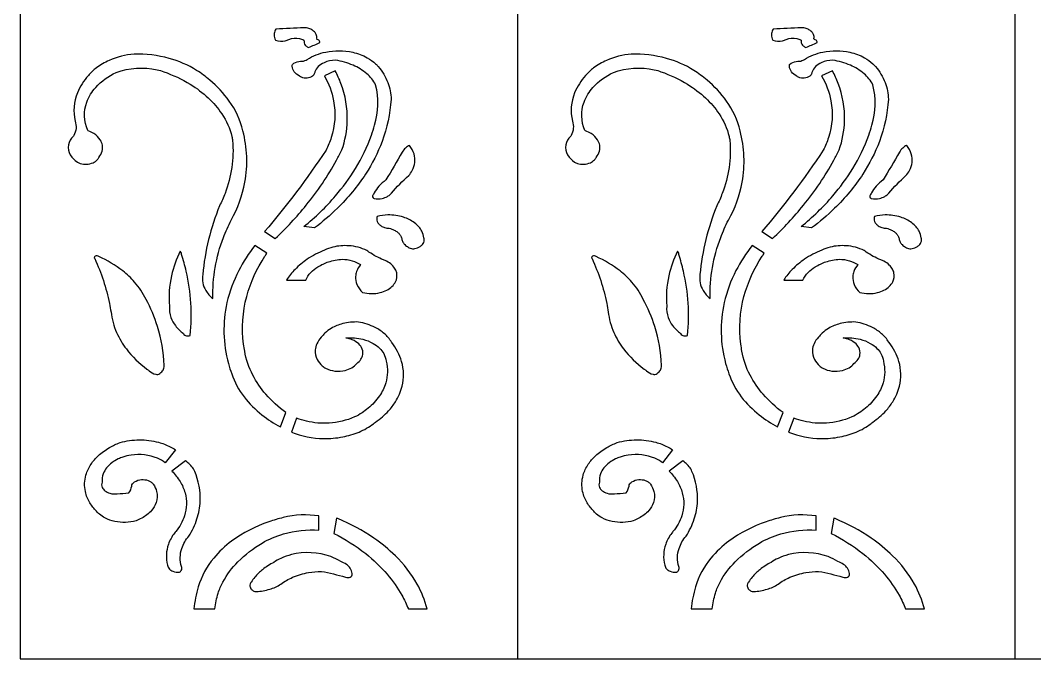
# Model space of a CAD drawing. Header units: millimetres. Extents: x -125 to 875, y -733 to 1267.
# Drawn here: x -125 to 385, y -733 to -412 of the extents above; entities that cross this region are included whole.
import ezdxf

# ---------------------------------------------------------------- set-up
doc = ezdxf.new("R2010")
doc.units = ezdxf.units.MM
doc.layers.add('Image_1', color=70, linetype='Continuous')

msp = doc.modelspace()

# ---------------------------------------------------------------- linework, layer by layer
at = {"layer": 'Image_1'}
for p, q in [((125, 1267), (125, -733)), ((375, 1267), (375, -733))]:
    msp.add_line(p, q, dxfattribs=at)
msp.add_lwpolyline([(625, 1267), (375, 1267), (125, 1267), (-125, 1267), (-125, -733), (125, -733), (375, -733), (625, -733), (875, -733), (875, 1267)], close=True, dxfattribs=at)
for points in [[(3.49, -416.49, 0.110267), (2.67, -418.71, 0.126477), (2.99, -421.31, 0.036632), (3.36, -422.1, 0.149566), (8.21, -422.37, 0.071802), (10.02, -421.66, -0.153891), (15.33, -421.16, -0.079981), (17.51, -421.98, -0.210992), (17.64, -422.63, 0.161896), (17.87, -424, 0.100967), (18.59, -424.88, 0.089523), (19.98, -425.66, 0.008047), (25.64, -423.29, 0.196588), (25.49, -422.46, 0.105199), (25.05, -421.99, 0.083709), (24.32, -421.66, -0.141874), (24.06, -421.46, -0.261528), (24.02, -421.13, 0.147889), (23.77, -419.15, 0.086127), (22.93, -417.89, 0.059956), (21.92, -417.05, 0.068041), (20.13, -416.2, 0.066802), (17.72, -415.77, 0.003026)], [(253.49, -416.49, 0.110267), (252.67, -418.71, 0.126477), (252.99, -421.31, 0.036632), (253.36, -422.1, 0.149566), (258.21, -422.37, 0.071802), (260.02, -421.66, -0.153891), (265.33, -421.16, -0.079981), (267.51, -421.98, -0.210992), (267.64, -422.63, 0.161896), (267.87, -424, 0.100967), (268.59, -424.88, 0.089523), (269.98, -425.66, 0.008047), (275.64, -423.29, 0.196588), (275.49, -422.46, 0.105199), (275.05, -421.99, 0.083709), (274.32, -421.66, -0.141874), (274.06, -421.46, -0.261528), (274.02, -421.13, 0.147889), (273.77, -419.15, 0.086127), (272.93, -417.89, 0.059956), (271.92, -417.05, 0.068041), (270.13, -416.2, 0.066802), (267.72, -415.77, 0.003026)], [(19.25, -431.7, -0.089065), (28.55, -428, -0.106345), (42.11, -428.12, -0.071452), (49.45, -430.87, -0.05776), (53.66, -433.91, -0.037183), (54.97, -435.32, -0.082019), (59.78, -443.37, -0.089705), (61.42, -451.76, -0.072415), (56.89, -472.94, -0.053728), (48.62, -489.34, -0.055479), (34.4, -506.56, -0.031633), (22.85, -516.46), (17.54, -515.74, 0.04591), (33.53, -500.29, 0.039673), (43.49, -486.63, 0.052074), (51.53, -469.84, 0.015428), (53.14, -464.82, 0.136106), (53.66, -444.47, 0.094954), (49.18, -438.89, 0.077046), (42.31, -434.63, 0.065384), (33.51, -432.15, 0.108568), (27.7, -433.37, 0.086012), (24.78, -435.34, 0.110294), (23.1, -437.94, 0.040332), (22.94, -438.56, -0.169192), (21.97, -440.06, -0.141817), (19.15, -441.15, -0.123283), (16.31, -440.7, -0.063544), (15.37, -440.14, -0.110591), (12.73, -437.95, -0.157514), (11.72, -435.1, -0.049264), (11.79, -434.2, -0.14882), (15.08, -432.68, -0.05339), (16.65, -432.63, 0.116887)], [(269.25, -431.7, -0.089065), (278.55, -428, -0.106345), (292.11, -428.12, -0.071452), (299.45, -430.87, -0.05776), (303.66, -433.91, -0.037183), (304.97, -435.32, -0.082019), (309.78, -443.37, -0.089705), (311.42, -451.76, -0.072415), (306.89, -472.94, -0.053728), (298.62, -489.34, -0.055479), (284.4, -506.56, -0.031633), (272.85, -516.46), (267.54, -515.74, 0.04591), (283.53, -500.29, 0.039673), (293.49, -486.63, 0.052074), (301.53, -469.84, 0.015428), (303.14, -464.82, 0.136106), (303.66, -444.47, 0.094954), (299.18, -438.89, 0.077046), (292.31, -434.63, 0.065384), (283.51, -432.15, 0.108568), (277.7, -433.37, 0.086012), (274.78, -435.34, 0.110294), (273.1, -437.94, 0.040332), (272.94, -438.56, -0.169192), (271.97, -440.06, -0.141817), (269.15, -441.15, -0.123283), (266.31, -440.7, -0.063544), (265.37, -440.14, -0.110591), (262.73, -437.95, -0.157514), (261.72, -435.1, -0.049264), (261.79, -434.2, -0.14882), (265.08, -432.68, -0.05339), (266.65, -432.63, 0.116887)], [(-98.43, -470.44, 0.15964), (-100.78, -474.72, 0.188024), (-99.86, -479.75, 0.113484), (-96.3, -483.29, 0.028076), (-94.93, -484.05, 0.174756), (-88.4, -483.63, 0.098554), (-86.29, -482.13, 0.077747), (-85.51, -480.97, 0.115523), (-83.82, -477.81, 0.212292), (-84.79, -472.14, 0.106986), (-87.99, -469.01, 0.054094), (-90.86, -467.59, -0.235541), (-91.12, -467.37, -0.194548), (-91.56, -453.13, -0.090612), (-87.09, -445.81, -0.091328), (-76.84, -438.23, -0.141799), (-56.24, -436.94, -0.038496), (-52.9, -437.9, -0.052629), (-39.52, -444.22, -0.050739), (-30.47, -451.11, -0.054986), (-23.7, -459.07, -0.089411), (-18.65, -470.53, -0.015208), (-18.24, -472.52, -0.111285), (-22.08, -499.08, -0.025448), (-24.82, -505.32, 0.074334), (-33.28, -539.88, 0.177821), (-31.74, -547.82, 0.082667), (-28.2, -551.97, -0.095969), (-22.88, -521.28, -0.026808), (-19, -512.48, 0.08299), (-12.09, -493.41, 0.110862), (-13.09, -467.66, 0.096364), (-19.97, -452.64, 0.063916), (-29.71, -442.13, 0.030623), (-36.35, -437.22, 0.074103), (-50.19, -431.2, 0.071426), (-67.8, -429.04, 0.082004), (-80.33, -432.22, 0.056977), (-86.76, -435.99, 0.058011), (-90.79, -439.85, 0.087737), (-96.31, -448.5, 0.155172), (-97.44, -462.7, -0.221956), (-98.13, -469.98, -0.060564)], [(151.57, -470.44, 0.15964), (149.22, -474.72, 0.188024), (150.14, -479.75, 0.113484), (153.7, -483.29, 0.028076), (155.07, -484.05, 0.174756), (161.6, -483.63, 0.098554), (163.71, -482.13, 0.077747), (164.49, -480.97, 0.115523), (166.18, -477.81, 0.212292), (165.21, -472.14, 0.106986), (162.01, -469.01, 0.054094), (159.14, -467.59, -0.235541), (158.88, -467.37, -0.194548), (158.44, -453.13, -0.090612), (162.91, -445.81, -0.091328), (173.16, -438.23, -0.141799), (193.76, -436.94, -0.038496), (197.1, -437.9, -0.052629), (210.48, -444.22, -0.050739), (219.53, -451.11, -0.054986), (226.3, -459.07, -0.089411), (231.35, -470.53, -0.015208), (231.76, -472.52, -0.111285), (227.92, -499.08, -0.025448), (225.18, -505.32, 0.074334), (216.72, -539.88, 0.177821), (218.26, -547.82, 0.082667), (221.8, -551.97, -0.095969), (227.12, -521.28, -0.026808), (231, -512.48, 0.08299), (237.91, -493.41, 0.110862), (236.91, -467.66, 0.096364), (230.03, -452.64, 0.063916), (220.29, -442.13, 0.030623), (213.65, -437.22, 0.074103), (199.81, -431.2, 0.071426), (182.2, -429.04, 0.082004), (169.67, -432.22, 0.056977), (163.24, -435.99, 0.058011), (159.21, -439.85, 0.087737), (153.69, -448.5, 0.155172), (152.56, -462.7, -0.221956), (151.87, -469.98, -0.060564)], [(27.86, -440, -0.08513), (32.52, -452.5, -0.126091), (31.32, -471.04, -0.040789), (28.72, -477.29, -0.030613), (-2.2, -518.31), (3.22, -521.71, 0.033616), (18.73, -505.05, 0.046805), (34.02, -482.37, 0.010413), (36.67, -477.25, 0.077779), (39.41, -462.5, 0.096863), (36.21, -443.78, 0.031829), (33.35, -437.47)], [(277.86, -440, -0.08513), (282.52, -452.5, -0.126091), (281.32, -471.04, -0.040789), (278.72, -477.29, -0.030613), (247.8, -518.31), (253.22, -521.71, 0.033616), (268.73, -505.05, 0.046805), (284.02, -482.37, 0.010413), (286.67, -477.25, 0.077779), (289.41, -462.5, 0.096863), (286.21, -443.78, 0.031829), (283.35, -437.47)], [(52.84, -501.69, 0.093973), (57.01, -501.56, 0.071978), (59.58, -500.6, 0.067093), (61.11, -499.47, 0.02955), (61.59, -498.95, -0.037813), (70.28, -490.08, 0.057946), (72.05, -487.56, 0.097455), (73.34, -483.56, 0.102848), (72.97, -479.25, 0.093443), (70.69, -474.99), (70.62, -474.91, 0.054639), (68.69, -476.28, 0.081138), (66.97, -478.33, -0.007555), (58.79, -492.33, 0.046705), (55.32, -495.52, 0.050167), (52.91, -498.82, 0.02265), (52.12, -500.31, 0.199552), (52.35, -501.22, 0.091391)], [(302.84, -501.69, 0.093973), (307.01, -501.56, 0.071978), (309.58, -500.6, 0.067093), (311.11, -499.47, 0.02955), (311.59, -498.95, -0.037813), (320.28, -490.08, 0.057946), (322.05, -487.56, 0.097455), (323.34, -483.56, 0.102848), (322.97, -479.25, 0.093443), (320.69, -474.99), (320.62, -474.91, 0.054639), (318.69, -476.28, 0.081138), (316.97, -478.33, -0.007555), (308.79, -492.33, 0.046705), (305.32, -495.52, 0.050167), (302.91, -498.82, 0.02265), (302.12, -500.31, 0.199552), (302.35, -501.22, 0.091391)], [(60.47, -516.63, -0.057887), (62.97, -517.51, -0.056768), (64.69, -518.62, -0.052852), (65.78, -519.71, -0.062664), (66.53, -520.94, -0.041518), (66.82, -521.75, 0.105275), (67.38, -523.57, 0.070793), (68.34, -524.83, 0.07152), (70.05, -526.1, 0.056823), (72.14, -526.95, 0.078487), (74.7, -526.43, 0.055454), (76.1, -525.72, 0.068734), (77.2, -524.76, 0.071921), (77.83, -523.75, 0.187538), (77.94, -521.34, 0.088772), (76.91, -518.1, 0.059001), (75.36, -515.86, 0.050863), (73.22, -513.88, 0.04558), (70.57, -512.24, 0.038455), (67.63, -511.04, 0.081453), (59.78, -509.92, 0.055838), (54.46, -510.61, 0.188443), (54.43, -513.12, 0.091293), (55.21, -514.41, 0.069067), (56.36, -515.39, 0.069057), (58.19, -516.24, 0.0638)], [(310.47, -516.63, -0.057887), (312.97, -517.51, -0.056768), (314.69, -518.62, -0.052852), (315.78, -519.71, -0.062664), (316.53, -520.94, -0.041518), (316.82, -521.75, 0.105275), (317.38, -523.57, 0.070793), (318.34, -524.83, 0.07152), (320.05, -526.1, 0.056823), (322.14, -526.95, 0.078487), (324.7, -526.43, 0.055454), (326.1, -525.72, 0.068734), (327.2, -524.76, 0.071921), (327.83, -523.75, 0.187538), (327.94, -521.34, 0.088772), (326.91, -518.1, 0.059001), (325.36, -515.86, 0.050863), (323.22, -513.88, 0.04558), (320.57, -512.24, 0.038455), (317.63, -511.04, 0.081453), (309.78, -509.92, 0.055838), (304.46, -510.61, 0.188443), (304.43, -513.12, 0.091293), (305.21, -514.41, 0.069067), (306.36, -515.39, 0.069057), (308.19, -516.24, 0.0638)], [(8.46, -609.28, -0.054957), (-1.56, -600.05, -0.057597), (-8.11, -590.42, -0.078164), (-12.19, -578.34, -0.006724), (-12.71, -574.93, -0.098911), (-11.16, -550.84, -0.077701), (-1.99, -530.64, -0.005966), (-0.97, -529.12), (-7.03, -525.28, 0.048899), (-15.18, -537.91, 0.064722), (-21.09, -553.99, 0.122448), (-20.39, -584.55, 0.018773), (-18.72, -589.8, 0.082454), (-12.5, -601.36, 0.063246), (-3.48, -610.42, 0.042867), (5.74, -616.44)], [(258.46, -609.28, -0.054957), (248.44, -600.05, -0.057597), (241.89, -590.42, -0.078164), (237.81, -578.34, -0.006724), (237.29, -574.93, -0.098911), (238.84, -550.84, -0.077701), (248.01, -530.64, -0.005966), (249.03, -529.12), (242.97, -525.28, 0.048899), (234.82, -537.91, 0.064722), (228.91, -553.99, 0.122448), (229.61, -584.55, 0.018773), (231.28, -589.8, 0.082454), (237.5, -601.36, 0.063246), (246.52, -610.42, 0.042867), (255.74, -616.44)], [(-39.59, -570.44, 0.085377), (-41.6, -538.17, 0.021843), (-43.97, -529.8, 0.219254), (-44.27, -528.56, 0.059344), (-44.61, -528.19, 0.060306), (-48.97, -540.46, 0.076667), (-50, -555.73, 0.112935), (-49.26, -561.54, 0.072545), (-47.05, -565.53, 0.068547), (-43.01, -569.47, 0.161991), (-42.32, -570.27, 0.160698), (-40.55, -570.69, 0.096034)], [(18.48, -542.65, -0.081858), (21.06, -538.88, -0.062938), (24.6, -536, -0.063371), (30.02, -533.48, -0.059693), (36.83, -532.16, -0.067383), (41.84, -532.92, -0.079232), (46.12, -534.89, 0.094889), (44.09, -538.34, 0.06961), (43.58, -540.85, 0.111251), (44.27, -544.89, 0.099375), (47.04, -548.86, 0.128005), (55.94, -548.94, 0.05619), (59.22, -547.71, 0.067281), (61.87, -545.85, 0.082797), (63.63, -543.54, 0.177124), (64.23, -539.03, 0.068978), (63.52, -537.19, 0.077775), (61.89, -535.09, 0.069553), (59.19, -533.19, 0.029101), (57.61, -532.48, -0.055639), (50.31, -528.55, -0.009316), (49.27, -527.8, 0.094701), (40.18, -525.4, 0.077466), (32.12, -526.09, 0.047611), (27.95, -527.55, 0.049141), (19.27, -532.2, 0.048807), (13.12, -537.28, 0.052982), (8.82, -542.65)], [(210.41, -570.44, 0.085377), (208.4, -538.17, 0.021843), (206.03, -529.8, 0.219254), (205.73, -528.56, 0.059344), (205.39, -528.19, 0.060306), (201.03, -540.46, 0.076667), (200, -555.73, 0.112935), (200.74, -561.54, 0.072545), (202.95, -565.53, 0.068547), (206.99, -569.47, 0.161991), (207.68, -570.27, 0.160698), (209.45, -570.69, 0.096034)], [(268.48, -542.65, -0.081858), (271.06, -538.88, -0.062938), (274.6, -536, -0.063371), (280.02, -533.48, -0.059693), (286.83, -532.16, -0.067383), (291.84, -532.92, -0.079232), (296.12, -534.89, 0.094889), (294.09, -538.34, 0.06961), (293.58, -540.85, 0.111251), (294.27, -544.89, 0.099375), (297.04, -548.86, 0.128005), (305.94, -548.94, 0.05619), (309.22, -547.71, 0.067281), (311.87, -545.85, 0.082797), (313.63, -543.54, 0.177124), (314.23, -539.03, 0.068978), (313.52, -537.19, 0.077775), (311.89, -535.09, 0.069553), (309.19, -533.19, 0.029101), (307.61, -532.48, -0.055639), (300.31, -528.55, -0.009316), (299.27, -527.8, 0.094701), (290.18, -525.4, 0.077466), (282.12, -526.09, 0.047611), (277.95, -527.55, 0.049141), (269.27, -532.2, 0.048807), (263.12, -537.28, 0.052982), (258.82, -542.65)], [(-85.48, -530.83, 0.303328), (-87.28, -530.65, 0.120825), (-87.63, -530.93, 0.370747), (-87.57, -531.87, -0.058764), (-80.17, -554.35, -0.011235), (-79.39, -558.7, 0.074727), (-76.58, -568.99, 0.057263), (-71.67, -577.29, 0.066797), (-61.36, -587.39, 0.00594), (-60.23, -588.22, 0.11659), (-56.89, -590, 0.025508), (-55.93, -590.2, 0.095848), (-53.82, -588.72, 0.120749), (-52.79, -586.94, 0.099627), (-52.68, -585.49, 0.067735), (-56.03, -565.98, 0.045689), (-61.79, -552.34, 0.071798), (-67.54, -543.63, 0.044754), (-73.47, -538.02, 0.059596)], [(164.52, -530.83, 0.303328), (162.72, -530.65, 0.120825), (162.37, -530.93, 0.370747), (162.43, -531.87, -0.058764), (169.83, -554.35, -0.011235), (170.61, -558.7, 0.074727), (173.42, -568.99, 0.057263), (178.33, -577.29, 0.066797), (188.64, -587.39, 0.00594), (189.77, -588.22, 0.11659), (193.11, -590, 0.025508), (194.07, -590.2, 0.095848), (196.18, -588.72, 0.120749), (197.21, -586.94, 0.099627), (197.32, -585.49, 0.067735), (193.97, -565.98, 0.045689), (188.21, -552.34, 0.071798), (182.46, -543.63, 0.044754), (176.53, -538.02, 0.059596)], [(13.94, -612.03), (11.28, -619.03, 0.09224), (27.54, -622.32, 0.051859), (37.1, -621.48, 0.052476), (45.29, -619.03, 0.06521), (52.65, -614.85, 0.010468), (53.62, -614.08, 0.055445), (60.15, -608.39, 0.045156), (63.62, -603.82, 0.082379), (66.98, -596.01, 0.130872), (66.73, -583.59, 0.092097), (61.79, -574.08), (61.58, -573.81, 0.081564), (58.04, -569.6, 0.059306), (53.48, -566.52, 0.073527), (44.99, -563.74, 0.074215), (37.15, -564.56, 0.070612), (31.34, -566.92, 0.054372), (28.19, -569.26, 0.05147), (26.32, -571.41, 0.088505), (24.05, -574.67, 0.08946), (23.26, -577.79, 0.139758), (24.31, -582.6, 0.087314), (26.79, -585.81, 0.057734), (28.52, -586.96, 0.088166), (33.06, -588.36, 0.092658), (38.4, -588.04, 0.074688), (41.66, -586.72, 0.099853), (44.14, -584.58, 0.09158), (46.25, -582.42, 0.109071), (47.16, -580.11, 0.167743), (46.54, -576.55, 0.101777), (44.59, -574.23, 0.090152), (40.88, -572.27, 0.039388), (38.72, -571.76, -0.0866), (47.25, -572.41, -0.064956), (52.35, -574.46, -0.066726), (55.68, -576.97, -0.06473), (57.71, -579.62, -0.107955), (58.92, -583.48, -0.135593), (58.74, -594.37, -0.075919), (55.6, -600.9, -0.06848), (49.88, -607.09, -0.029144), (46.81, -609.37, -0.037814), (43.02, -611.46, -0.088851), (30.25, -614.56, -0.073327), (18.91, -613.61, -0.037957)], [(263.94, -612.03), (261.28, -619.03, 0.09224), (277.54, -622.32, 0.051859), (287.1, -621.48, 0.052476), (295.29, -619.03, 0.06521), (302.65, -614.85, 0.010468), (303.62, -614.08, 0.055445), (310.15, -608.39, 0.045156), (313.62, -603.82, 0.082379), (316.98, -596.01, 0.130872), (316.73, -583.59, 0.092097), (311.79, -574.08), (311.58, -573.81, 0.081564), (308.04, -569.6, 0.059306), (303.48, -566.52, 0.073527), (294.99, -563.74, 0.074215), (287.15, -564.56, 0.070612), (281.34, -566.92, 0.054372), (278.19, -569.26, 0.05147), (276.32, -571.41, 0.088505), (274.05, -574.67, 0.08946), (273.26, -577.79, 0.139758), (274.31, -582.6, 0.087314), (276.79, -585.81, 0.057734), (278.52, -586.96, 0.088166), (283.06, -588.36, 0.092658), (288.4, -588.04, 0.074688), (291.66, -586.72, 0.099853), (294.14, -584.58, 0.09158), (296.25, -582.42, 0.109071), (297.16, -580.11, 0.167743), (296.54, -576.55, 0.101777), (294.59, -574.23, 0.090152), (290.88, -572.27, 0.039388), (288.72, -571.76, -0.0866), (297.25, -572.41, -0.064956), (302.35, -574.46, -0.066726), (305.68, -576.97, -0.06473), (307.71, -579.62, -0.107955), (308.92, -583.48, -0.135593), (308.74, -594.37, -0.075919), (305.6, -600.9, -0.06848), (299.88, -607.09, -0.029144), (296.81, -609.37, -0.037814), (293.02, -611.46, -0.088851), (280.25, -614.56, -0.073327), (268.91, -613.61, -0.037957)], [(-47.05, -627.95), (-52.08, -634.51, 0.059479), (-56.02, -632.24, 0.135698), (-69.33, -630.64, 0.04559), (-73.44, -631.63, 0.027667), (-75.77, -632.57, 0.048701), (-78.93, -634.47, 0.064552), (-81.61, -637.08, 0.076088), (-83.29, -640.07, 0.11284), (-83.84, -644.2, 0.207076), (-83.81, -646.91, 0.121353), (-82.45, -648.61, 0.09827), (-79.94, -649.84, 0.100166), (-76.33, -650.09, 0.006338), (-70.45, -649.68, 0.117704), (-68.97, -646.21, 0.022626), (-68.89, -645.52, -0.103264), (-67.58, -644.14, -0.125183), (-64.02, -642.95, -0.103859), (-60.78, -643.39, -0.0629), (-59.3, -644.14, -0.095556), (-58.14, -645.29, -0.094581), (-56.46, -648.93, -0.142491), (-56.68, -654.5, -0.097268), (-59.04, -658.54, -0.050581), (-61.35, -660.7, -0.073056), (-66.81, -663.62, -0.121424), (-77.44, -664.01, -0.070182), (-82.43, -662.25, -0.056137), (-85.24, -660.37, -0.042541), (-86.71, -658.89, -0.059628), (-90.01, -654.64, -0.084016), (-92.27, -649, -0.123467), (-92, -640.66, -0.077992), (-89.44, -635.2, -0.058495), (-85.86, -631.01, -0.058396), (-80.15, -626.84, -0.038783), (-74.87, -624.36, -0.06836), (-65.2, -622.95, -0.069094), (-55.48, -624.19, -0.051204), (-49.69, -626.41, -0.029346)], [(202.95, -627.95), (197.92, -634.51, 0.059479), (193.98, -632.24, 0.135698), (180.67, -630.64, 0.04559), (176.56, -631.63, 0.027667), (174.23, -632.57, 0.048701), (171.07, -634.47, 0.064552), (168.39, -637.08, 0.076088), (166.71, -640.07, 0.11284), (166.16, -644.2, 0.207076), (166.19, -646.91, 0.121353), (167.55, -648.61, 0.09827), (170.06, -649.84, 0.100166), (173.67, -650.09, 0.006338), (179.55, -649.68, 0.117704), (181.03, -646.21, 0.022626), (181.11, -645.52, -0.103264), (182.42, -644.14, -0.125183), (185.98, -642.95, -0.103859), (189.22, -643.39, -0.0629), (190.7, -644.14, -0.095556), (191.86, -645.29, -0.094581), (193.54, -648.93, -0.142491), (193.32, -654.5, -0.097268), (190.96, -658.54, -0.050581), (188.65, -660.7, -0.073056), (183.19, -663.62, -0.121424), (172.56, -664.01, -0.070182), (167.57, -662.25, -0.056137), (164.76, -660.37, -0.042541), (163.29, -658.89, -0.059628), (159.99, -654.64, -0.084016), (157.73, -649, -0.123467), (158, -640.66, -0.077992), (160.56, -635.2, -0.058495), (164.14, -631.01, -0.058396), (169.85, -626.84, -0.038783), (175.13, -624.36, -0.06836), (184.8, -622.95, -0.069094), (194.52, -624.19, -0.051204), (200.31, -626.41, -0.029346)], [(-41.88, -633.59), (-48.79, -638.67, -0.059393), (-44.65, -643.88, -0.071913), (-42.16, -649.66, -0.143646), (-42.42, -661.1, -0.091587), (-46.86, -669.09, -0.008817), (-47.49, -669.83, 0.077128), (-50.53, -675.43, 0.151919), (-50.95, -685.98, 0.172335), (-50.02, -687.91, 0.104695), (-48.33, -689.04, 0.116319), (-44.98, -689.55, 0.118521), (-44.05, -688.57, 0.241481), (-43.98, -686.71, -0.152981), (-43.81, -677.52, -0.093098), (-40.27, -671.37, 0.062877), (-36.16, -662.71, 0.066776), (-34.54, -653.88, 0.111102), (-37.32, -638.81, 0.009199), (-37.87, -637.57, 0.07999)], [(208.12, -633.59), (201.21, -638.67, -0.059393), (205.35, -643.88, -0.071913), (207.84, -649.66, -0.143646), (207.58, -661.1, -0.091587), (203.14, -669.09, -0.008817), (202.51, -669.83, 0.077128), (199.47, -675.43, 0.151919), (199.05, -685.98, 0.172335), (199.98, -687.91, 0.104695), (201.67, -689.04, 0.116319), (205.02, -689.55, 0.118521), (205.95, -688.57, 0.241481), (206.02, -686.71, -0.152981), (206.19, -677.52, -0.093098), (209.73, -671.37, 0.062877), (213.84, -662.71, 0.066776), (215.46, -653.88, 0.111102), (212.68, -638.81, 0.009199), (212.13, -637.57, 0.07999)], [(-27.23, -708, -0.027489), (-25.54, -700, -0.039463), (-23.18, -694.53, -0.073833), (-15.57, -684.23, -0.064616), (-3.44, -674.88, -0.067257), (7.32, -670.3, -0.084028), (25.17, -668.34), (25.17, -661.2, 0.096863), (7.18, -662.03, 0.021133), (-0.01, -664.16, 0.075458), (-18.76, -673.87, 0.058643), (-27.76, -682.38, 0.104466), (-35.49, -696.87, 0.046626), (-37.76, -708)], [(79.59, -708, 0.063518), (74.52, -695.45, 0.070017), (63.57, -681.25, 0.043278), (52.78, -672.35, 0.050633), (34.72, -662.59), (33.93, -662.26), (32.66, -669.99, -0.049378), (48.64, -680.16, -0.048397), (59.49, -690.57, -0.048071), (66.84, -701.1, -0.035058), (70.09, -708)], [(222.77, -708, -0.027489), (224.46, -700, -0.039463), (226.82, -694.53, -0.073833), (234.43, -684.23, -0.064616), (246.56, -674.88, -0.067257), (257.32, -670.3, -0.084028), (275.17, -668.34), (275.17, -661.2, 0.096863), (257.18, -662.03, 0.021133), (249.99, -664.16, 0.075458), (231.24, -673.87, 0.058643), (222.24, -682.38, 0.104466), (214.51, -696.87, 0.046626), (212.24, -708)], [(329.59, -708, 0.063518), (324.52, -695.45, 0.070017), (313.57, -681.25, 0.043278), (302.78, -672.35, 0.050633), (284.72, -662.59), (283.93, -662.26), (282.66, -669.99, -0.049378), (298.64, -680.16, -0.048397), (309.49, -690.57, -0.048071), (316.84, -701.1, -0.035058), (320.09, -708)], [(-7.08, -699.24, 0.061638), (-0.33, -698.28, 0.06771), (5.37, -695.94, 0.008655), (5.99, -695.56, -0.061809), (11.89, -692.08, -0.059462), (19.93, -689.67, -0.041742), (26.36, -689.08, -0.02764), (38.55, -692.02, 0.199369), (40.92, -691.93, 0.096455), (41.64, -691.39, 0.261504), (41.89, -690.21), (41.89, -690.2, 0.125811), (40.84, -687.5, 0.086537), (38.94, -685.6, 0.070348), (36.09, -684.13, 0.050527), (31.14, -681.69, 0.149217), (11.3, -680.69, 0.047053), (6.01, -682.57, 0.040596), (2.49, -684.57, 0.051934), (-3.25, -688.25, 0.050995), (-7.04, -691.97, 0.035227), (-8.9, -694.57, -0.055543), (-9.04, -694.77, 0.126586), (-9.54, -695.96, 0.192638), (-9.05, -697.81, 0.096139), (-7.95, -698.81, 0.048226)], [(242.92, -699.24, 0.061638), (249.67, -698.28, 0.06771), (255.37, -695.94, 0.008655), (255.99, -695.56, -0.061809), (261.89, -692.08, -0.059462), (269.93, -689.67, -0.041742), (276.36, -689.08, -0.02764), (288.55, -692.02, 0.199369), (290.92, -691.93, 0.096455), (291.64, -691.39, 0.261504), (291.89, -690.21), (291.89, -690.2, 0.125811), (290.84, -687.5, 0.086537), (288.94, -685.6, 0.070348), (286.09, -684.13, 0.050527), (281.14, -681.69, 0.149217), (261.3, -680.69, 0.047053), (256.01, -682.57, 0.040596), (252.49, -684.57, 0.051934), (246.75, -688.25, 0.050995), (242.96, -691.97, 0.035227), (241.1, -694.57, -0.055543), (240.96, -694.77, 0.126586), (240.46, -695.96, 0.192638), (240.95, -697.81, 0.096139), (242.05, -698.81, 0.048226)], [(27.18, -710.65, -0.291366)], [(27.65, -710.89, -0.326567)]]:
    msp.add_lwpolyline(points, format="xyb", close=True, dxfattribs=at)

doc.saveas('drawing.dxf')
